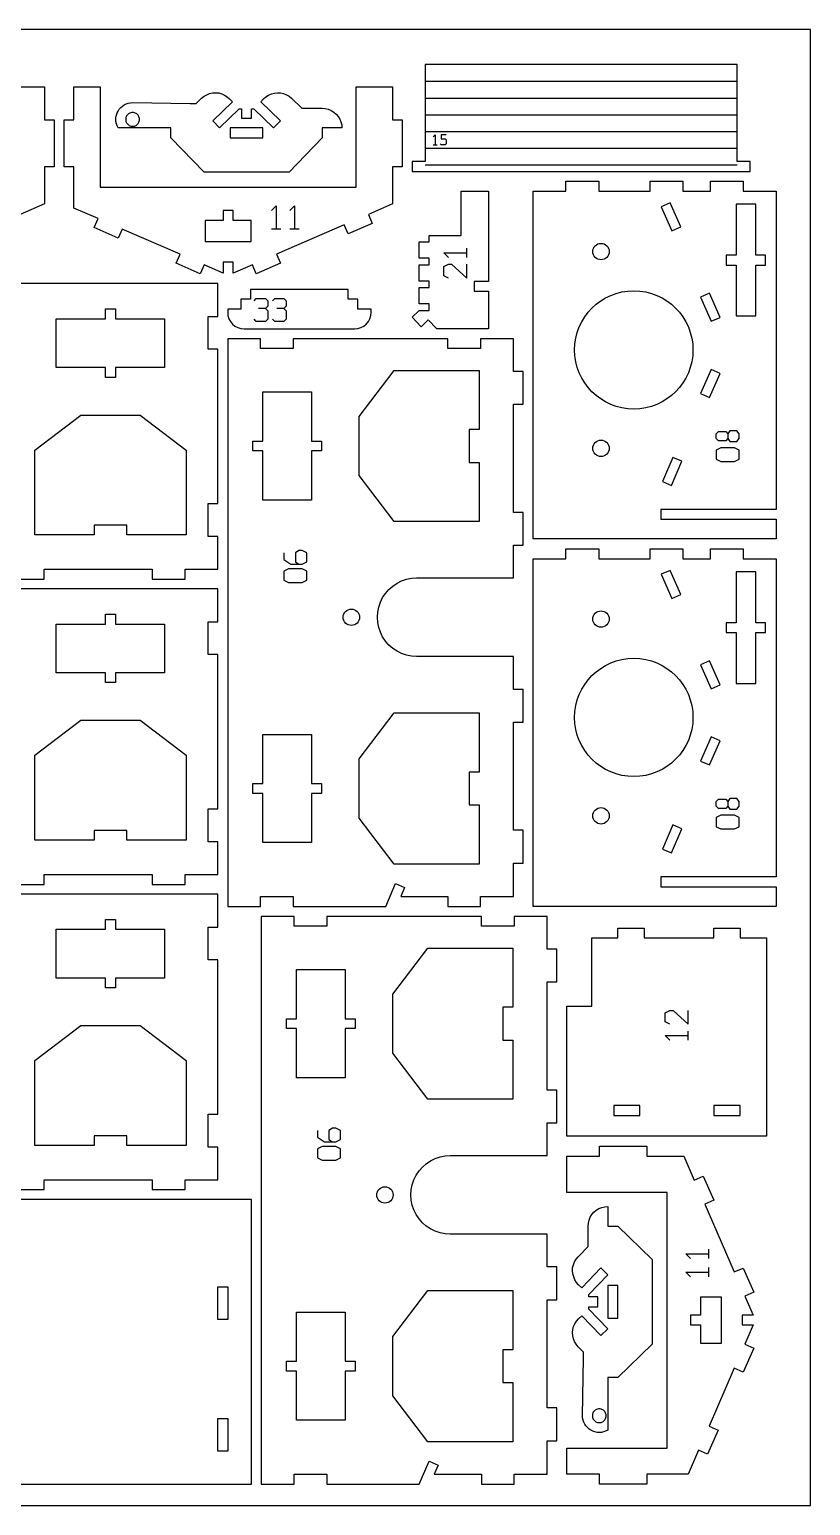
# Model space of a CAD drawing. Header units: millimetres. Extents: x 0 to 450, y 0 to 450.
# Drawn here: x 212 to 450, y 0 to 450 of the extents above; entities that cross this region are included whole.
import ezdxf

# ---------------------------------------------------------------- set-up
doc = ezdxf.new("R2010")
doc.units = ezdxf.units.MM
for name, color, linetype in [('CUT', 1, 'Continuous'), ('ENGRAVE', 5, 'Continuous'), ('SHEET', 8, 'Continuous')]:
    doc.layers.add(name, color=color, linetype=linetype)

msp = doc.modelspace()

# ---------------------------------------------------------------- linework, layer by layer
at = {"layer": 'CUT'}
for p, q in [((427.66, 439.31), (332.61, 439.31)), ((332.61, 439.31), (332.61, 409.73)), ((427.66, 409.73), (427.66, 439.31)), ((205.47, 432.5), (216.56, 432.5)), ((216.56, 432.5), (216.56, 422.5)), ((225.56, 422.5), (225.56, 432.5)), ((225.56, 432.5), (233.53, 432.5)), ((233.53, 432.5), (233.53, 401.92)), ((311.52, 401.92), (311.52, 432.5)), ((311.52, 432.5), (322.61, 432.5)), ((322.61, 432.5), (322.61, 422.5)), ((332.61, 434.21), (427.66, 434.21)), ((241.47, 427.32), (242.1, 427.54)), ((242.1, 427.54), (242.76, 427.67)), ((242.76, 427.67), (243.42, 427.71)), ((243.42, 427.71), (260.97, 427.44)), ((262.82, 427.44), (264.47, 429.03)), ((264.47, 429.03), (265.2, 429.63)), ((265.2, 429.63), (266.01, 430.11)), ((266.01, 430.11), (266.88, 430.45)), ((266.88, 430.45), (267.8, 430.66)), ((267.8, 430.66), (268.74, 430.71)), ((273.86, 427.95), (267.84, 422.14)), ((268.74, 430.71), (269.68, 430.68)), ((269.68, 430.68), (270.59, 430.43)), ((270.59, 430.43), (271.46, 430.01)), ((271.46, 430.01), (272.25, 429.51)), ((272.25, 429.51), (272.96, 428.88)), ((272.96, 428.88), (273.86, 427.95)), ((282.46, 427.95), (283.36, 428.88)), ((288.47, 422.14), (282.46, 427.95)), ((283.36, 428.88), (284.07, 429.51)), ((284.07, 429.51), (284.86, 430.01)), ((284.86, 430.01), (285.72, 430.39)), ((285.72, 430.39), (286.64, 430.62)), ((286.64, 430.62), (287.57, 430.71)), ((287.57, 430.71), (288.51, 430.71)), ((288.51, 430.71), (289.43, 430.45)), ((289.43, 430.45), (290.31, 430.11)), ((290.31, 430.11), (291.12, 429.63)), ((291.12, 429.63), (291.85, 429.03)), ((291.85, 429.03), (295, 425.98)), ((332.61, 429.12), (427.66, 429.12)), ((238.31, 422.6), (238.36, 423.27)), ((238.36, 423.27), (238.49, 423.92)), ((238.49, 423.92), (238.7, 424.55)), ((238.7, 424.55), (239, 425.15)), ((239, 425.15), (239.37, 425.71)), ((239.37, 425.71), (239.81, 426.21)), ((239.81, 426.21), (240.31, 426.65)), ((240.31, 426.65), (240.87, 427.03)), ((240.87, 427.03), (241.47, 427.32)), ((241.39, 423.14), (241.34, 422.87)), ((241.48, 423.4), (241.39, 423.14)), ((241.6, 423.65), (241.48, 423.4)), ((241.75, 423.88), (241.6, 423.65)), ((241.94, 424.09), (241.75, 423.88)), ((242.14, 424.27), (241.94, 424.09)), ((242.37, 424.42), (242.14, 424.27)), ((242.62, 424.54), (242.37, 424.42)), ((242.88, 424.63), (242.62, 424.54)), ((243.15, 424.7), (242.88, 424.63)), ((243.42, 424.7), (243.15, 424.7)), ((243.7, 424.68), (243.42, 424.7)), ((243.97, 424.63), (243.7, 424.68)), ((244.23, 424.54), (243.97, 424.63)), ((244.48, 424.42), (244.23, 424.54)), ((244.7, 424.27), (244.48, 424.42)), ((244.91, 424.09), (244.7, 424.27)), ((245.09, 423.88), (244.91, 424.09)), ((245.25, 423.65), (245.09, 423.88)), ((245.37, 423.4), (245.25, 423.65)), ((245.46, 423.14), (245.37, 423.4)), ((245.51, 422.87), (245.46, 423.14)), ((260.97, 427.44), (262.82, 427.44)), ((269.93, 419.98), (275.94, 425.79)), ((275.94, 425.79), (276.66, 425.79)), ((276.66, 425.79), (276.66, 422.98)), ((279.66, 422.98), (279.66, 425.79)), ((279.66, 425.79), (280.37, 425.79)), ((280.37, 425.79), (286.39, 419.98)), ((295, 425.98), (301.22, 425.98)), ((301.22, 425.98), (302.16, 425.9)), ((302.16, 425.9), (303.07, 425.68)), ((303.07, 425.68), (303.94, 425.32)), ((303.94, 425.32), (304.75, 424.83)), ((304.75, 424.83), (305.46, 424.22)), ((305.46, 424.22), (306.07, 423.5)), ((306.07, 423.5), (306.57, 422.7)), ((332.61, 424.02), (427.66, 424.02)), ((216.56, 422.5), (219.56, 422.5)), ((219.56, 422.5), (219.56, 408.15)), ((222.56, 408.15), (222.56, 422.5)), ((222.56, 422.5), (225.56, 422.5)), ((238.36, 421.93), (238.31, 422.6)), ((238.49, 421.28), (238.36, 421.93)), ((238.7, 420.64), (238.49, 421.28)), ((239, 419.98), (238.7, 420.64)), ((239.04, 419.98), (239, 419.98)), ((255.1, 419.98), (239.04, 419.98)), ((241.34, 422.87), (241.32, 422.6)), ((241.32, 422.6), (241.34, 422.32)), ((241.34, 422.32), (241.39, 422.05)), ((241.39, 422.05), (241.48, 421.79)), ((241.48, 421.79), (241.6, 421.55)), ((241.6, 421.55), (241.75, 421.32)), ((241.75, 421.32), (241.94, 421.11)), ((241.94, 421.11), (242.14, 420.93)), ((242.14, 420.93), (242.37, 420.78)), ((242.37, 420.78), (242.62, 420.66)), ((242.62, 420.66), (242.88, 420.57)), ((242.88, 420.57), (243.15, 420.51)), ((243.15, 420.51), (243.42, 420.5)), ((243.42, 420.5), (243.7, 420.5)), ((243.7, 420.5), (243.96, 420.55)), ((243.96, 420.55), (244.23, 420.66)), ((244.23, 420.66), (244.48, 420.78)), ((244.48, 420.78), (244.7, 420.93)), ((244.7, 420.93), (244.91, 421.11)), ((244.91, 421.11), (245.09, 421.32)), ((245.09, 421.32), (245.25, 421.55)), ((245.25, 421.55), (245.37, 421.79)), ((245.37, 421.79), (245.46, 422.05)), ((245.46, 422.05), (245.51, 422.32)), ((245.53, 422.6), (245.51, 422.87)), ((245.51, 422.32), (245.53, 422.6)), ((255.1, 416.98), (255.1, 419.98)), ((267.84, 422.14), (269.93, 419.98)), ((273.16, 419.98), (273.16, 416.98)), ((283.16, 419.98), (273.16, 419.98)), ((276.66, 422.98), (279.66, 422.98)), ((283.16, 416.98), (283.16, 419.98)), ((286.39, 419.98), (288.47, 422.14)), ((301.22, 419.98), (301.22, 416.98)), ((307.22, 419.98), (301.22, 419.98)), ((306.57, 422.7), (306.93, 421.83)), ((306.93, 421.83), (307.15, 420.92)), ((307.15, 420.92), (307.22, 419.98)), ((322.61, 422.5), (325.61, 422.5)), ((325.61, 422.5), (325.61, 408.15)), ((332.61, 418.92), (427.66, 418.92)), ((265.22, 406.5), (255.1, 416.98)), ((273.16, 416.98), (283.16, 416.98)), ((301.22, 416.98), (291.1, 406.5)), ((332.61, 409.73), (328.61, 409.73)), ((328.61, 409.73), (328.61, 406.73)), ((332.61, 413.83), (427.66, 413.83)), ((431.67, 409.73), (427.66, 409.73)), ((431.67, 406.73), (431.67, 409.73)), ((216.56, 408.15), (216.56, 396.84)), ((219.56, 408.15), (216.56, 408.15)), ((225.56, 408.15), (222.56, 408.15)), ((225.56, 395.53), (225.56, 408.15)), ((291.1, 406.5), (265.22, 406.5)), ((322.61, 408.15), (322.61, 396.84)), ((325.61, 408.15), (322.61, 408.15)), ((328.61, 406.73), (431.67, 406.73)), ((332.61, 408.73), (427.66, 408.73)), ((233.53, 401.92), (311.52, 401.92)), ((343.54, 400.69), (351.91, 400.69)), ((343.54, 387.24), (343.54, 400.69)), ((351.91, 400.69), (351.91, 373.21)), ((365.49, 400.73), (375.49, 400.73)), ((365.49, 294.67), (365.49, 400.73)), ((375.49, 403.73), (385.49, 403.73)), ((375.49, 400.73), (375.49, 403.73)), ((385.49, 403.73), (385.49, 400.73)), ((385.49, 400.73), (401.15, 400.73)), ((401.15, 403.73), (411.15, 403.73)), ((401.15, 400.73), (401.15, 403.73)), ((411.15, 403.73), (411.15, 400.73)), ((411.15, 400.73), (419.53, 400.73)), ((419.53, 403.73), (429.54, 403.73)), ((419.53, 400.73), (419.53, 403.73)), ((429.54, 403.73), (429.54, 400.73)), ((429.54, 400.73), (439.54, 400.73)), ((439.54, 400.73), (439.54, 303.67)), ((216.56, 396.84), (209.22, 393.65)), ((322.61, 396.84), (315.27, 393.65)), ((407.28, 397.16), (404.53, 395.97)), ((410.47, 389.82), (407.28, 397.16)), ((433.32, 396.73), (427.36, 396.73)), ((427.36, 396.73), (427.36, 381.2)), ((433.32, 381.2), (433.32, 396.73)), ((232.9, 392.34), (225.56, 395.53)), ((231.7, 389.59), (232.9, 392.34)), ((265.58, 391.78), (265.58, 385.35)), ((271.08, 391.78), (265.58, 391.78)), ((271.08, 394.78), (271.08, 391.78)), ((274.08, 394.78), (271.08, 394.78)), ((274.08, 391.78), (274.08, 394.78)), ((279.59, 391.78), (274.08, 391.78)), ((279.59, 385.35), (279.59, 391.78)), ((315.27, 393.65), (316.47, 390.9)), ((404.53, 395.97), (407.72, 388.63)), ((239.04, 386.4), (231.7, 389.59)), ((240.23, 389.15), (239.04, 386.4)), ((257.91, 381.47), (240.23, 389.15)), ((307.94, 390.46), (287.26, 381.47)), ((309.13, 387.71), (307.94, 390.46)), ((316.47, 390.9), (309.13, 387.71)), ((333.79, 387.24), (343.54, 387.24)), ((333.79, 385.24), (333.79, 387.24)), ((407.72, 388.63), (410.47, 389.82)), ((265.58, 385.35), (279.59, 385.35)), ((330.79, 385.24), (333.79, 385.24)), ((330.79, 380.28), (330.79, 385.24)), ((256.71, 378.72), (257.91, 381.47)), ((264.05, 375.53), (256.71, 378.72)), ((265.25, 378.28), (264.05, 375.53)), ((271.08, 375.74), (265.25, 378.28)), ((271.08, 379.09), (271.08, 375.74)), ((274.08, 379.09), (271.08, 379.09)), ((274.08, 375.74), (274.08, 379.09)), ((279.92, 378.28), (274.08, 375.74)), ((281.12, 375.53), (279.92, 378.28)), ((288.46, 378.72), (281.12, 375.53)), ((287.26, 381.47), (288.46, 378.72)), ((333.79, 380.28), (330.79, 380.28)), ((330.79, 378.28), (333.79, 378.28)), ((330.79, 373.31), (330.79, 378.28)), ((333.79, 378.28), (333.79, 380.28)), ((427.36, 381.2), (424.36, 381.2)), ((424.36, 381.2), (424.36, 378.2)), ((424.36, 378.2), (427.36, 378.2)), ((427.36, 378.2), (427.36, 362.68)), ((436.32, 381.2), (433.32, 381.2)), ((433.32, 378.2), (436.32, 378.2)), ((433.32, 362.68), (433.32, 378.2)), ((436.32, 378.2), (436.32, 381.2)), ((269.41, 372.53), (96.29, 372.53)), ((269.41, 362.53), (269.41, 372.53)), ((309.11, 370.74), (279.41, 370.74)), ((279.41, 370.74), (279.41, 367.74)), ((309.11, 367.74), (309.11, 370.74)), ((333.79, 373.31), (330.79, 373.31)), ((330.79, 371.31), (333.79, 371.31)), ((330.79, 366.35), (330.79, 371.31)), ((333.79, 371.31), (333.79, 373.31)), ((351.91, 373.21), (347.54, 373.21)), ((347.54, 373.21), (347.54, 370.21)), ((347.54, 370.21), (351.91, 370.21)), ((351.91, 370.21), (351.91, 358.74)), ((419.27, 369.57), (416.52, 368.38)), ((422.46, 362.24), (419.27, 369.57)), ((235.19, 361.82), (235.19, 364.82)), ((235.19, 364.82), (238.19, 364.82)), ((238.19, 364.82), (238.19, 361.82)), ((276.41, 364.74), (272.41, 364.74)), ((272.41, 364.74), (272.41, 363.74)), ((279.41, 367.74), (276.41, 367.74)), ((276.41, 367.74), (276.41, 364.74)), ((312.11, 367.74), (309.11, 367.74)), ((312.11, 364.74), (312.11, 367.74)), ((316.11, 364.74), (312.11, 364.74)), ((316.11, 363.74), (316.11, 364.74)), ((333.79, 366.35), (330.79, 366.35)), ((333.79, 364.35), (333.79, 366.35)), ((416.52, 368.38), (419.71, 361.04)), ((220.19, 346.95), (220.19, 361.82)), ((220.19, 361.82), (235.19, 361.82)), ((238.19, 361.82), (253.19, 361.82)), ((253.19, 361.82), (253.19, 346.95)), ((266.41, 352.52), (266.41, 362.53)), ((266.41, 362.53), (269.41, 362.53)), ((272.41, 363.74), (272.5, 362.76)), ((272.5, 362.76), (272.79, 361.82)), ((272.79, 361.82), (273.25, 360.96)), ((273.25, 360.96), (273.87, 360.2)), ((273.87, 360.2), (274.63, 359.58)), ((313.89, 359.58), (314.65, 360.2)), ((314.65, 360.2), (315.27, 360.96)), ((315.27, 360.96), (315.73, 361.82)), ((315.73, 361.82), (316.02, 362.76)), ((316.02, 362.76), (316.11, 363.74)), ((328.61, 362.29), (330.79, 364.35)), ((331.36, 359.38), (328.61, 362.29)), ((330.79, 364.35), (333.79, 364.35)), ((333.54, 361.45), (331.36, 359.38)), ((336.1, 358.74), (333.54, 361.45)), ((419.71, 361.04), (422.46, 362.24)), ((427.36, 362.68), (433.32, 362.68)), ((282.41, 355.74), (272.41, 355.74)), ((272.41, 355.74), (272.41, 182.62)), ((274.63, 359.58), (275.5, 359.12)), ((275.5, 359.12), (276.43, 358.83)), ((276.43, 358.83), (277.41, 358.74)), ((277.41, 358.74), (311.11, 358.74)), ((282.41, 352.74), (282.41, 355.74)), ((339.48, 355.74), (292.41, 355.74)), ((292.41, 355.74), (292.41, 352.74)), ((311.11, 358.74), (312.09, 358.83)), ((312.09, 358.83), (313.03, 359.12)), ((313.03, 359.12), (313.89, 359.58)), ((351.91, 358.74), (336.1, 358.74)), ((339.48, 352.74), (339.48, 355.74)), ((359.49, 355.74), (349.49, 355.74)), ((349.49, 355.74), (349.49, 352.74)), ((359.49, 345.73), (359.49, 355.74)), ((269.41, 352.52), (266.41, 352.52)), ((269.41, 305.45), (269.41, 352.52)), ((292.41, 352.74), (282.41, 352.74)), ((349.49, 352.74), (339.48, 352.74)), ((235.19, 346.95), (220.19, 346.95)), ((235.19, 343.95), (235.19, 346.95)), ((238.19, 346.95), (238.19, 343.95)), ((253.19, 346.95), (238.19, 346.95)), ((238.19, 343.95), (235.19, 343.95)), ((312.47, 332.03), (323.15, 346.08)), ((323.15, 346.08), (349.03, 346.08)), ((349.03, 346.08), (349.03, 328.02)), ((362.49, 345.73), (359.49, 345.73)), ((362.49, 335.73), (362.49, 345.73)), ((419.71, 346.36), (416.52, 339.03)), ((419.27, 337.83), (422.46, 345.17)), ((422.46, 345.17), (419.71, 346.36)), ((283.11, 339.52), (297.99, 339.52)), ((283.11, 324.52), (283.11, 339.52)), ((297.99, 339.52), (297.99, 324.52)), ((416.52, 339.03), (419.27, 337.83)), ((359.49, 335.73), (362.49, 335.73)), ((359.49, 302.79), (359.49, 335.73)), ((213.63, 321.79), (227.68, 332.47)), ((227.68, 332.47), (245.71, 332.47)), ((245.71, 332.47), (259.75, 321.79)), ((312.47, 314), (312.47, 332.03)), ((280.11, 324.52), (283.11, 324.52)), ((280.11, 321.52), (280.11, 324.52)), ((297.99, 324.52), (300.99, 324.52)), ((300.99, 324.52), (300.99, 321.52)), ((349.03, 328.02), (346.03, 328.02)), ((346.03, 328.02), (346.03, 318.02)), ((213.63, 295.9), (213.63, 321.79)), ((259.75, 321.79), (259.75, 295.9)), ((283.11, 321.52), (280.11, 321.52)), ((283.11, 306.51), (283.11, 321.52)), ((300.99, 321.52), (297.99, 321.52)), ((297.99, 321.52), (297.99, 306.51)), ((408.05, 319.55), (404.86, 312.21)), ((410.8, 318.35), (408.05, 319.55)), ((346.03, 318.02), (349.03, 318.02)), ((349.03, 318.02), (349.03, 299.96)), ((407.61, 311.01), (410.8, 318.35)), ((323.15, 299.96), (312.47, 314)), ((404.86, 312.21), (407.61, 311.01)), ((297.99, 306.51), (283.11, 306.51)), ((266.41, 295.45), (266.41, 305.45)), ((266.41, 305.45), (269.41, 305.45)), ((362.49, 302.79), (359.49, 302.79)), ((362.49, 292.78), (362.49, 302.79)), ((439.54, 303.67), (404.42, 303.67)), ((404.42, 303.67), (404.42, 300.67)), ((231.69, 298.9), (231.69, 295.9)), ((241.69, 298.9), (231.69, 298.9)), ((241.69, 295.9), (241.69, 298.9)), ((349.03, 299.96), (323.15, 299.96)), ((404.42, 300.67), (439.54, 300.67)), ((439.54, 300.67), (439.54, 294.67)), ((231.69, 295.9), (213.63, 295.9)), ((259.75, 295.9), (241.69, 295.9)), ((269.41, 295.45), (266.41, 295.45)), ((269.41, 285.45), (269.41, 295.45)), ((359.49, 292.78), (362.49, 292.78)), ((359.49, 282.78), (359.49, 292.78)), ((439.54, 294.67), (365.49, 294.67)), ((365.49, 288.67), (375.49, 288.67)), ((365.49, 182.62), (365.49, 288.67)), ((375.49, 291.67), (385.49, 291.67)), ((375.49, 288.67), (375.49, 291.67)), ((385.49, 291.67), (385.49, 288.67)), ((385.49, 288.67), (401.15, 288.67)), ((401.15, 291.67), (411.15, 291.67)), ((401.15, 288.67), (401.15, 291.67)), ((411.15, 291.67), (411.15, 288.67)), ((411.15, 288.67), (419.53, 288.67)), ((419.53, 291.67), (429.54, 291.67)), ((419.53, 288.67), (419.53, 291.67)), ((429.54, 291.67), (429.54, 288.67)), ((429.54, 288.67), (439.54, 288.67)), ((439.54, 288.67), (439.54, 191.62)), ((216.46, 282.45), (216.46, 285.45)), ((216.46, 285.45), (249.41, 285.45)), ((249.41, 285.45), (249.41, 282.45)), ((259.41, 282.45), (259.41, 285.45)), ((259.41, 285.45), (269.41, 285.45)), ((407.28, 285.11), (404.53, 283.91)), ((404.53, 283.91), (407.72, 276.57)), ((410.47, 277.77), (407.28, 285.11)), ((433.32, 284.67), (427.36, 284.67)), ((427.36, 284.67), (427.36, 269.15)), ((433.32, 269.15), (433.32, 284.67)), ((269.41, 279.45), (96.29, 279.45)), ((206.46, 282.45), (216.46, 282.45)), ((249.41, 282.45), (259.41, 282.45)), ((269.41, 269.45), (269.41, 279.45)), ((320.49, 278.1), (321.53, 279.27)), ((321.53, 279.27), (322.7, 280.31)), ((322.7, 280.31), (324.01, 281.18)), ((324.01, 281.18), (325.41, 281.87)), ((325.41, 281.87), (326.89, 282.37)), ((326.89, 282.37), (328.43, 282.68)), ((328.43, 282.68), (329.99, 282.78)), ((329.99, 282.78), (359.49, 282.78)), ((318.43, 273.91), (318.93, 275.39)), ((318.93, 275.39), (319.62, 276.79)), ((319.62, 276.79), (320.49, 278.1)), ((407.72, 276.57), (410.47, 277.77)), ((235.19, 268.74), (235.19, 271.75)), ((235.19, 271.75), (238.19, 271.75)), ((238.19, 271.75), (238.19, 268.74)), ((318.02, 270.81), (318.12, 272.37)), ((318.12, 269.24), (318.02, 270.81)), ((318.12, 272.37), (318.43, 273.91)), ((220.19, 253.87), (220.19, 268.74)), ((220.19, 268.74), (235.19, 268.74)), ((238.19, 268.74), (253.19, 268.74)), ((253.19, 268.74), (253.19, 253.87)), ((266.41, 259.44), (266.41, 269.45)), ((266.41, 269.45), (269.41, 269.45)), ((318.43, 267.71), (318.12, 269.24)), ((318.93, 266.22), (318.43, 267.71)), ((319.62, 264.82), (318.93, 266.22)), ((427.36, 269.15), (424.36, 269.15)), ((424.36, 269.15), (424.36, 266.15)), ((424.36, 266.15), (427.36, 266.15)), ((427.36, 266.15), (427.36, 250.63)), ((436.32, 269.15), (433.32, 269.15)), ((433.32, 266.15), (436.32, 266.15)), ((433.32, 250.63), (433.32, 266.15)), ((436.32, 266.15), (436.32, 269.15)), ((320.49, 263.52), (319.62, 264.82)), ((321.53, 262.34), (320.49, 263.52)), ((322.7, 261.31), (321.53, 262.34)), ((324.01, 260.44), (322.7, 261.31)), ((269.41, 259.44), (266.41, 259.44)), ((269.41, 212.37), (269.41, 259.44)), ((325.41, 259.74), (324.01, 260.44)), ((326.89, 259.24), (325.41, 259.74)), ((328.43, 258.93), (326.89, 259.24)), ((329.99, 258.83), (328.43, 258.93)), ((359.49, 258.83), (329.99, 258.83)), ((359.49, 248.83), (359.49, 258.83)), ((419.27, 257.52), (416.52, 256.32)), ((422.46, 250.18), (419.27, 257.52)), ((235.19, 253.87), (220.19, 253.87)), ((235.19, 250.87), (235.19, 253.87)), ((238.19, 253.87), (238.19, 250.87)), ((253.19, 253.87), (238.19, 253.87)), ((416.52, 256.32), (419.71, 248.98)), ((238.19, 250.87), (235.19, 250.87)), ((362.49, 248.83), (359.49, 248.83)), ((362.49, 238.83), (362.49, 248.83)), ((419.71, 248.98), (422.46, 250.18)), ((427.36, 250.63), (433.32, 250.63)), ((213.63, 228.71), (227.68, 239.39)), ((227.68, 239.39), (245.71, 239.39)), ((245.71, 239.39), (259.75, 228.71)), ((312.47, 227.61), (323.15, 241.66)), ((323.15, 241.66), (349.03, 241.66)), ((349.03, 241.66), (349.03, 223.6)), ((359.49, 238.83), (362.49, 238.83)), ((359.49, 205.88), (359.49, 238.83)), ((283.11, 235.1), (297.99, 235.1)), ((283.11, 220.1), (283.11, 235.1)), ((297.99, 235.1), (297.99, 220.1)), ((419.71, 234.31), (416.52, 226.97)), ((422.46, 233.11), (419.71, 234.31)), ((419.27, 225.77), (422.46, 233.11)), ((213.63, 202.82), (213.63, 228.71)), ((259.75, 228.71), (259.75, 202.82)), ((312.47, 209.58), (312.47, 227.61)), ((416.52, 226.97), (419.27, 225.77)), ((349.03, 223.6), (346.03, 223.6)), ((346.03, 223.6), (346.03, 213.59)), ((280.11, 220.1), (283.11, 220.1)), ((280.11, 217.1), (280.11, 220.1)), ((283.11, 217.1), (280.11, 217.1)), ((283.11, 202.09), (283.11, 217.1)), ((297.99, 220.1), (300.99, 220.1)), ((300.99, 217.1), (297.99, 217.1)), ((297.99, 217.1), (297.99, 202.09)), ((300.99, 220.1), (300.99, 217.1)), ((266.41, 202.37), (266.41, 212.37)), ((266.41, 212.37), (269.41, 212.37)), ((346.03, 213.59), (349.03, 213.59)), ((349.03, 213.59), (349.03, 195.54)), ((323.15, 195.54), (312.47, 209.58)), ((408.05, 207.49), (404.86, 200.15)), ((410.8, 206.3), (408.05, 207.49)), ((231.69, 202.82), (213.63, 202.82)), ((231.69, 205.82), (231.69, 202.82)), ((241.69, 205.82), (231.69, 205.82)), ((241.69, 202.82), (241.69, 205.82)), ((259.75, 202.82), (241.69, 202.82)), ((362.49, 205.88), (359.49, 205.88)), ((362.49, 195.88), (362.49, 205.88)), ((407.61, 198.96), (410.8, 206.3)), ((269.41, 202.37), (266.41, 202.37)), ((269.41, 192.37), (269.41, 202.37)), ((297.99, 202.09), (283.11, 202.09)), ((404.86, 200.15), (407.61, 198.96)), ((349.03, 195.54), (323.15, 195.54)), ((359.49, 195.88), (362.49, 195.88)), ((359.49, 185.62), (359.49, 195.88)), ((206.46, 189.37), (216.46, 189.37)), ((216.46, 189.37), (216.46, 192.37)), ((216.46, 192.37), (249.41, 192.37)), ((249.41, 192.37), (249.41, 189.37)), ((249.41, 189.37), (259.41, 189.37)), ((259.41, 189.37), (259.41, 192.37)), ((259.41, 192.37), (269.41, 192.37)), ((320.55, 182.62), (323.58, 189.59)), ((323.58, 189.59), (326.33, 188.39)), ((439.54, 191.62), (404.42, 191.62)), ((404.42, 191.62), (404.42, 188.62)), ((269.41, 186.37), (96.29, 186.37)), ((269.41, 176.37), (269.41, 186.37)), ((282.41, 185.62), (292.41, 185.62)), ((282.41, 182.62), (282.41, 185.62)), ((292.41, 185.62), (292.41, 182.62)), ((326.33, 188.39), (325.13, 185.62)), ((325.13, 185.62), (339.48, 185.62)), ((339.48, 185.62), (339.48, 182.62)), ((349.49, 185.62), (359.49, 185.62)), ((349.49, 182.62), (349.49, 185.62)), ((404.42, 188.62), (439.54, 188.62)), ((439.54, 188.62), (439.54, 182.62)), ((272.41, 182.62), (282.41, 182.62)), ((292.41, 182.62), (320.55, 182.62)), ((339.48, 182.62), (349.49, 182.62)), ((439.54, 182.62), (365.49, 182.62)), ((220.19, 160.79), (220.19, 175.67)), ((220.19, 175.67), (235.19, 175.67)), ((235.19, 175.67), (235.19, 178.67)), ((235.19, 178.67), (238.19, 178.67)), ((238.19, 178.67), (238.19, 175.67)), ((238.19, 175.67), (253.19, 175.67)), ((253.19, 175.67), (253.19, 160.79)), ((266.41, 166.37), (266.41, 176.37)), ((266.41, 176.37), (269.41, 176.37)), ((292.65, 179.62), (282.65, 179.62)), ((282.65, 179.62), (282.65, 6.5)), ((292.65, 176.62), (292.65, 179.62)), ((302.65, 176.62), (292.65, 176.62)), ((349.72, 179.62), (302.65, 179.62)), ((302.65, 179.62), (302.65, 176.62)), ((349.72, 176.62), (349.72, 179.62)), ((359.73, 176.62), (349.72, 176.62)), ((369.73, 179.62), (359.73, 179.62)), ((359.73, 179.62), (359.73, 176.62)), ((369.73, 169.62), (369.73, 179.62)), ((391.33, 176.03), (399.33, 176.03)), ((391.33, 173.03), (391.33, 176.03)), ((399.33, 176.03), (399.33, 173.03)), ((420.57, 176.03), (428.57, 176.03)), ((420.57, 173.03), (420.57, 176.03)), ((428.57, 176.03), (428.57, 173.03)), ((383.33, 173.03), (391.33, 173.03)), ((383.33, 152.26), (383.33, 173.03)), ((399.33, 173.03), (420.57, 173.03)), ((428.57, 173.03), (436.58, 173.03)), ((436.58, 173.03), (436.58, 112.55)), ((322.71, 155.92), (333.39, 169.96)), ((333.39, 169.96), (359.28, 169.96)), ((359.28, 169.96), (359.28, 151.9)), ((372.73, 169.62), (369.73, 169.62)), ((372.73, 159.61), (372.73, 169.62)), ((269.41, 166.37), (266.41, 166.37)), ((269.41, 119.3), (269.41, 166.37)), ((293.35, 163.4), (308.23, 163.4)), ((293.35, 148.4), (293.35, 163.4)), ((308.23, 163.4), (308.23, 148.4)), ((235.19, 160.79), (220.19, 160.79)), ((235.19, 157.79), (235.19, 160.79)), ((238.19, 157.79), (235.19, 157.79)), ((238.19, 160.79), (238.19, 157.79)), ((253.19, 160.79), (238.19, 160.79)), ((369.73, 159.61), (372.73, 159.61)), ((369.73, 126.67), (369.73, 159.61)), ((322.71, 137.89), (322.71, 155.92)), ((359.28, 151.9), (356.27, 151.9)), ((356.27, 151.9), (356.27, 141.9)), ((375.73, 152.26), (383.33, 152.26)), ((375.73, 112.55), (375.73, 152.26)), ((213.63, 135.63), (227.68, 146.31)), ((227.68, 146.31), (245.71, 146.31)), ((245.71, 146.31), (259.75, 135.63)), ((290.35, 148.4), (293.35, 148.4)), ((290.35, 145.4), (290.35, 148.4)), ((293.35, 145.4), (290.35, 145.4)), ((293.35, 130.4), (293.35, 145.4)), ((308.23, 148.4), (311.23, 148.4)), ((311.23, 145.4), (308.23, 145.4)), ((308.23, 145.4), (308.23, 130.4)), ((311.23, 148.4), (311.23, 145.4)), ((356.27, 141.9), (359.28, 141.9)), ((359.28, 141.9), (359.28, 123.84)), ((213.63, 109.74), (213.63, 135.63)), ((259.75, 135.63), (259.75, 109.74)), ((333.39, 123.84), (322.71, 137.89)), ((308.23, 130.4), (293.35, 130.4)), ((372.73, 126.67), (369.73, 126.67)), ((372.73, 116.67), (372.73, 126.67)), ((359.28, 123.84), (333.39, 123.84)), ((398.03, 121.94), (390.03, 121.94)), ((390.03, 121.94), (390.03, 118.93)), ((398.03, 118.93), (398.03, 121.94)), ((428.57, 121.94), (420.57, 121.94)), ((420.57, 121.94), (420.57, 118.93)), ((428.57, 118.93), (428.57, 121.94)), ((266.41, 109.29), (266.41, 119.3)), ((266.41, 119.3), (269.41, 119.3)), ((390.03, 118.93), (398.03, 118.93)), ((420.57, 118.93), (428.57, 118.93)), ((231.69, 112.75), (231.69, 109.74)), ((241.69, 112.75), (231.69, 112.75)), ((241.69, 109.74), (241.69, 112.75)), ((369.73, 116.67), (372.73, 116.67)), ((369.73, 106.66), (369.73, 116.67)), ((436.58, 112.55), (375.73, 112.55)), ((231.69, 109.74), (213.63, 109.74)), ((259.75, 109.74), (241.69, 109.74)), ((269.41, 109.29), (266.41, 109.29)), ((269.41, 99.29), (269.41, 109.29)), ((385.73, 109.55), (400.09, 109.55)), ((385.73, 106.55), (385.73, 109.55)), ((400.09, 109.55), (400.09, 106.55)), ((331.77, 103.16), (332.94, 104.19)), ((332.94, 104.19), (334.25, 105.06)), ((334.25, 105.06), (335.65, 105.75)), ((335.65, 105.75), (337.14, 106.26)), ((337.14, 106.26), (338.67, 106.56)), ((338.67, 106.56), (340.23, 106.66)), ((340.23, 106.66), (369.73, 106.66)), ((375.73, 106.55), (385.73, 106.55)), ((375.73, 95.46), (375.73, 106.55)), ((400.09, 106.55), (411.39, 106.55)), ((411.39, 106.55), (414.58, 99.21)), ((216.46, 96.29), (216.46, 99.29)), ((216.46, 99.29), (249.41, 99.29)), ((249.41, 99.29), (249.41, 96.29)), ((259.41, 96.29), (259.41, 99.29)), ((259.41, 99.29), (269.41, 99.29)), ((328.67, 97.79), (329.17, 99.27)), ((329.17, 99.27), (329.86, 100.68)), ((329.86, 100.68), (330.73, 101.98)), ((330.73, 101.98), (331.77, 103.16)), ((414.58, 99.21), (417.34, 100.41)), ((417.34, 100.41), (420.53, 93.07)), ((206.46, 96.29), (216.46, 96.29)), ((249.41, 96.29), (259.41, 96.29)), ((328.26, 94.69), (328.36, 96.25)), ((328.36, 93.13), (328.26, 94.69)), ((328.36, 96.25), (328.67, 97.79)), ((406.31, 95.46), (375.73, 95.46)), ((406.31, 17.47), (406.31, 95.46)), ((279.65, 93.29), (96.29, 93.29)), ((279.65, 6.5), (279.65, 93.29)), ((328.67, 91.59), (328.36, 93.13)), ((329.17, 90.11), (328.67, 91.59)), ((329.86, 88.7), (329.17, 90.11)), ((384.01, 89.4), (384.73, 90.01)), ((384.73, 90.01), (385.53, 90.51)), ((385.53, 90.51), (386.4, 90.87)), ((386.4, 90.87), (387.32, 91.09)), ((387.32, 91.09), (388.25, 91.16)), ((388.25, 91.16), (388.25, 85.16)), ((420.53, 93.07), (417.77, 91.88)), ((417.77, 91.88), (426.76, 71.2)), ((330.73, 87.4), (329.86, 88.7)), ((331.77, 86.22), (330.73, 87.4)), ((332.94, 85.19), (331.77, 86.22)), ((382.25, 85.16), (382.33, 86.1)), ((382.33, 86.1), (382.55, 87.01)), ((382.55, 87.01), (382.91, 87.88)), ((382.91, 87.88), (383.4, 88.69)), ((383.4, 88.69), (384.01, 89.4)), ((334.25, 84.32), (332.94, 85.19)), ((335.65, 83.63), (334.25, 84.32)), ((337.14, 83.12), (335.65, 83.63)), ((338.67, 82.82), (337.14, 83.12)), ((340.23, 82.71), (338.67, 82.82)), ((369.73, 82.71), (340.23, 82.71)), ((369.73, 72.71), (369.73, 82.71)), ((382.25, 78.95), (382.25, 85.16)), ((388.25, 85.16), (391.26, 85.16)), ((391.26, 85.16), (401.73, 75.04)), ((379.2, 75.79), (382.25, 78.95)), ((372.73, 72.71), (369.73, 72.71)), ((372.73, 62.71), (372.73, 72.71)), ((377.52, 72.45), (377.78, 73.37)), ((377.52, 71.51), (377.52, 72.45)), ((377.78, 73.37), (378.12, 74.25)), ((378.12, 74.25), (378.6, 75.06)), ((378.6, 75.06), (379.2, 75.79)), ((386.1, 72.42), (380.28, 66.4)), ((388.25, 70.33), (386.1, 72.42)), ((401.73, 75.04), (401.73, 49.16)), ((426.76, 71.2), (429.52, 72.4)), ((429.52, 72.4), (432.71, 65.06)), ((377.61, 70.58), (377.52, 71.51)), ((377.84, 69.67), (377.61, 70.58)), ((378.22, 68.8), (377.84, 69.67)), ((378.73, 68.01), (378.22, 68.8)), ((379.35, 67.3), (378.73, 68.01)), ((382.44, 64.31), (388.25, 70.33)), ((269.41, 66.67), (272.41, 66.67)), ((269.41, 56.67), (269.41, 66.67)), ((272.41, 66.67), (272.41, 56.67)), ((322.71, 51.49), (333.39, 65.54)), ((333.39, 65.54), (359.28, 65.54)), ((359.28, 65.54), (359.28, 47.48)), ((380.28, 66.4), (379.35, 67.3)), ((382.44, 63.6), (382.44, 64.31)), ((385.25, 63.6), (382.44, 63.6)), ((385.25, 60.6), (385.25, 63.6)), ((391.26, 67.1), (388.25, 67.1)), ((388.25, 67.1), (388.25, 57.1)), ((391.26, 57.1), (391.26, 67.1)), ((422.88, 63.53), (416.45, 63.53)), ((416.45, 63.53), (416.45, 58.03)), ((422.88, 49.52), (422.88, 63.53)), ((432.71, 65.06), (429.95, 63.86)), ((429.95, 63.86), (432.49, 58.03)), ((293.35, 58.98), (308.23, 58.98)), ((293.35, 43.98), (293.35, 58.98)), ((308.23, 58.98), (308.23, 43.98)), ((369.73, 62.71), (372.73, 62.71)), ((369.73, 29.76), (369.73, 62.71)), ((382.44, 60.6), (385.25, 60.6)), ((382.44, 59.89), (382.44, 60.6)), ((388.25, 53.87), (382.44, 59.89)), ((272.41, 56.67), (269.41, 56.67)), ((377.55, 53.62), (377.8, 54.53)), ((377.8, 54.53), (378.22, 55.4)), ((378.22, 55.4), (378.73, 56.19)), ((378.73, 56.19), (379.35, 56.9)), ((379.35, 56.9), (380.28, 57.8)), ((380.28, 57.8), (386.1, 51.78)), ((388.25, 57.1), (391.26, 57.1)), ((416.45, 58.03), (413.45, 58.03)), ((413.45, 58.03), (413.45, 55.03)), ((413.45, 55.03), (416.45, 55.03)), ((416.45, 55.03), (416.45, 49.52)), ((432.49, 58.03), (429.14, 58.03)), ((429.14, 58.03), (429.14, 55.03)), ((429.14, 55.03), (432.49, 55.03)), ((432.49, 55.03), (429.95, 49.19)), ((322.71, 33.46), (322.71, 51.49)), ((377.52, 52.69), (377.55, 53.62)), ((377.58, 51.75), (377.52, 52.69)), ((377.78, 50.83), (377.58, 51.75)), ((378.12, 49.95), (377.78, 50.83)), ((378.6, 49.14), (378.12, 49.95)), ((386.1, 51.78), (388.25, 53.87)), ((416.45, 49.52), (422.88, 49.52)), ((359.28, 47.48), (356.27, 47.48)), ((356.27, 47.48), (356.27, 37.48)), ((379.2, 48.41), (378.6, 49.14)), ((380.79, 46.76), (379.2, 48.41)), ((380.79, 44.91), (380.79, 46.76)), ((401.73, 49.16), (391.26, 39.04)), ((432.71, 47.99), (429.52, 40.65)), ((429.95, 49.19), (432.71, 47.99)), ((290.35, 43.98), (293.35, 43.98)), ((290.35, 40.98), (290.35, 43.98)), ((293.35, 40.98), (290.35, 40.98)), ((293.35, 25.97), (293.35, 40.98)), ((308.23, 43.98), (311.23, 43.98)), ((311.23, 40.98), (308.23, 40.98)), ((308.23, 40.98), (308.23, 25.97)), ((311.23, 43.98), (311.23, 40.98)), ((380.52, 27.37), (380.79, 44.91)), ((426.76, 41.85), (419.08, 24.18)), ((429.52, 40.65), (426.76, 41.85)), ((356.27, 37.48), (359.28, 37.48)), ((359.28, 37.48), (359.28, 19.42)), ((391.26, 39.04), (388.25, 39.04)), ((388.25, 39.04), (388.25, 22.98)), ((333.39, 19.42), (322.71, 33.46)), ((372.73, 29.76), (369.73, 29.76)), ((372.73, 19.76), (372.73, 29.76)), ((380.57, 26.7), (380.52, 27.37)), ((383.55, 27.64), (383.53, 27.37)), ((383.53, 27.37), (383.53, 27.09)), ((383.53, 27.09), (383.6, 26.82)), ((383.6, 27.91), (383.55, 27.64)), ((383.69, 28.17), (383.6, 27.91)), ((383.81, 28.42), (383.69, 28.17)), ((383.96, 28.65), (383.81, 28.42)), ((384.15, 28.85), (383.96, 28.65)), ((384.35, 29.03), (384.15, 28.85)), ((384.58, 29.19), (384.35, 29.03)), ((384.83, 29.31), (384.58, 29.19)), ((385.09, 29.4), (384.83, 29.31)), ((385.36, 29.45), (385.09, 29.4)), ((385.63, 29.47), (385.36, 29.45)), ((385.91, 29.45), (385.63, 29.47)), ((386.18, 29.4), (385.91, 29.45)), ((386.44, 29.31), (386.18, 29.4)), ((386.69, 29.19), (386.44, 29.31)), ((386.91, 29.03), (386.69, 29.19)), ((387.12, 28.85), (386.91, 29.03)), ((387.3, 28.65), (387.12, 28.85)), ((387.45, 28.42), (387.3, 28.65)), ((387.58, 28.17), (387.45, 28.42)), ((387.68, 27.9), (387.58, 28.17)), ((387.67, 26.82), (387.72, 27.09)), ((387.74, 27.64), (387.68, 27.9)), ((387.72, 27.09), (387.74, 27.37)), ((387.74, 27.37), (387.74, 27.64)), ((269.41, 26.52), (272.41, 26.52)), ((269.41, 16.52), (269.41, 26.52)), ((272.41, 26.52), (272.41, 16.52)), ((308.23, 25.97), (293.35, 25.97)), ((380.7, 26.04), (380.57, 26.7)), ((380.91, 25.41), (380.7, 26.04)), ((381.21, 24.81), (380.91, 25.41)), ((381.58, 24.25), (381.21, 24.81)), ((382.02, 23.75), (381.58, 24.25)), ((382.52, 23.31), (382.02, 23.75)), ((383.08, 22.94), (382.52, 23.31)), ((383.68, 22.64), (383.08, 22.94)), ((383.6, 26.82), (383.69, 26.56)), ((384.31, 22.43), (383.68, 22.64)), ((383.69, 26.56), (383.81, 26.31)), ((383.81, 26.31), (383.96, 26.08)), ((383.96, 26.08), (384.15, 25.88)), ((384.15, 25.88), (384.35, 25.7)), ((384.35, 25.7), (384.58, 25.54)), ((384.58, 25.54), (384.83, 25.42)), ((384.83, 25.42), (385.09, 25.33)), ((385.09, 25.33), (385.36, 25.28)), ((385.36, 25.28), (385.63, 25.26)), ((385.63, 25.26), (385.91, 25.28)), ((385.91, 25.28), (386.18, 25.33)), ((386.18, 25.33), (386.44, 25.42)), ((386.44, 25.42), (386.69, 25.54)), ((386.69, 25.54), (386.91, 25.7)), ((386.91, 25.7), (387.12, 25.88)), ((387.59, 22.64), (386.96, 22.43)), ((387.12, 25.88), (387.3, 26.08)), ((387.3, 26.08), (387.45, 26.31)), ((387.45, 26.31), (387.58, 26.56)), ((387.58, 26.56), (387.67, 26.82)), ((388.25, 22.94), (387.59, 22.64)), ((388.25, 22.98), (388.25, 22.94)), ((421.83, 22.98), (418.64, 15.64)), ((419.08, 24.18), (421.83, 22.98)), ((359.28, 19.42), (333.39, 19.42)), ((369.73, 19.76), (372.73, 19.76)), ((369.73, 9.5), (369.73, 19.76)), ((384.97, 22.3), (384.31, 22.43)), ((385.63, 22.25), (384.97, 22.3)), ((386.3, 22.3), (385.63, 22.25)), ((386.96, 22.43), (386.3, 22.3)), ((272.41, 16.52), (269.41, 16.52)), ((375.73, 17.47), (406.31, 17.47)), ((375.73, 9.5), (375.73, 17.47)), ((415.89, 16.84), (412.7, 9.5)), ((418.64, 15.64), (415.89, 16.84)), ((292.65, 9.5), (302.65, 9.5)), ((292.65, 6.5), (292.65, 9.5)), ((302.65, 9.5), (302.65, 6.5)), ((330.79, 6.5), (333.82, 13.47)), ((333.82, 13.47), (336.57, 12.27)), ((336.57, 12.27), (335.37, 9.5)), ((335.37, 9.5), (349.72, 9.5)), ((349.72, 9.5), (349.72, 6.5)), ((359.73, 9.5), (369.73, 9.5)), ((359.73, 6.5), (359.73, 9.5)), ((385.73, 9.5), (375.73, 9.5)), ((385.73, 6.5), (385.73, 9.5)), ((412.7, 9.5), (400.09, 9.5)), ((400.09, 9.5), (400.09, 6.5)), ((96.29, 6.5), (279.65, 6.5)), ((282.65, 6.5), (292.65, 6.5)), ((302.65, 6.5), (330.79, 6.5)), ((349.72, 6.5), (359.73, 6.5)), ((400.09, 6.5), (385.73, 6.5))]:
    msp.add_line(p, q, dxfattribs=at)
for centre, radius in [((386.17, 382.31), 2.5), ((396.17, 352.31), 18.03), ((386.17, 322.31), 2.5), ((310.09, 270.81), 2.5), ((386.17, 270.26), 2.5), ((396.17, 240.26), 18.03), ((386.17, 210.26), 2.5), ((320.33, 94.69), 2.5)]:
    msp.add_circle(centre, radius, dxfattribs=at)
at = {"layer": 'ENGRAVE'}
for p, q in [((334.99, 417.31), (335.6, 417.92)), ((334.99, 414.86), (336.22, 414.86)), ((335.6, 417.92), (335.6, 414.86)), ((337.44, 414.86), (337.14, 415.16)), ((338.98, 417.92), (337.44, 417.92)), ((337.44, 417.92), (337.44, 416.7)), ((337.44, 416.7), (338.67, 416.7)), ((338.67, 414.86), (337.44, 414.86)), ((338.67, 416.7), (338.98, 416.39)), ((338.98, 415.16), (338.67, 414.86)), ((338.98, 416.39), (338.98, 415.16)), ((285.76, 394.82), (287.16, 396.22)), ((287.16, 396.22), (287.16, 389.22)), ((291.36, 394.82), (292.76, 396.22)), ((292.76, 396.22), (292.76, 389.22)), ((285.76, 389.22), (288.56, 389.22)), ((291.36, 389.22), (294.16, 389.22)), ((345.27, 380.54), (345.27, 383.34)), ((339.67, 380.54), (338.27, 381.94)), ((338.27, 381.94), (345.27, 381.94)), ((338.27, 377.74), (339.67, 378.44)), ((339.67, 378.44), (340.65, 378.44)), ((340.65, 378.44), (345.27, 374.24)), ((345.27, 374.24), (345.27, 378.44)), ((338.27, 374.94), (338.27, 377.74)), ((339.67, 374.24), (338.27, 374.94)), ((280.43, 367.3), (281.13, 368)), ((281.13, 368), (283.93, 368)), ((283.93, 364.92), (281.83, 364.92)), ((283.93, 368), (284.63, 367.3)), ((284.63, 365.62), (283.93, 364.92)), ((283.93, 364.92), (284.63, 364.22)), ((284.63, 367.3), (284.63, 365.62)), ((286.03, 367.3), (286.73, 368)), ((286.73, 368), (289.53, 368)), ((289.53, 364.92), (287.43, 364.92)), ((289.53, 368), (290.23, 367.3)), ((290.23, 365.62), (289.53, 364.92)), ((289.53, 364.92), (290.23, 364.22)), ((290.23, 367.3), (290.23, 365.62)), ((281.13, 361), (280.43, 361.7)), ((283.93, 361), (281.13, 361)), ((284.63, 361.7), (283.93, 361)), ((284.63, 364.22), (284.63, 361.7)), ((286.73, 361), (286.03, 361.7)), ((289.53, 361), (286.73, 361)), ((290.23, 361.7), (289.53, 361)), ((290.23, 364.22), (290.23, 361.7)), ((421.27, 326.7), (421.97, 327.4)), ((421.27, 325.3), (421.27, 326.7)), ((421.97, 324.6), (421.27, 325.3)), ((421.97, 327.4), (424.21, 327.4)), ((424.21, 324.6), (421.97, 324.6)), ((424.21, 327.4), (424.77, 326.7)), ((424.77, 325.3), (424.21, 324.6)), ((425.47, 327.61), (424.77, 326.7)), ((424.77, 326.7), (424.77, 325.3)), ((424.77, 325.3), (425.47, 324.39)), ((427.57, 327.61), (425.47, 327.61)), ((425.47, 324.39), (427.57, 324.39)), ((428.27, 326.7), (427.57, 327.61)), ((427.57, 324.39), (428.27, 325.3)), ((428.27, 325.3), (428.27, 326.7)), ((422.67, 322.5), (421.27, 321.8)), ((421.27, 321.8), (421.27, 319)), ((426.87, 322.5), (422.67, 322.5)), ((428.27, 321.8), (426.87, 322.5)), ((428.27, 319), (428.27, 321.8)), ((421.27, 319), (422.67, 318.3)), ((422.67, 318.3), (426.87, 318.3)), ((426.87, 318.3), (428.27, 319)), ((289.54, 290.49), (289.54, 288.39)), ((289.54, 288.39), (291.64, 286.99)), ((294.09, 291.19), (293.04, 290.49)), ((293.04, 290.49), (293.04, 287.69)), ((295.14, 291.19), (294.09, 291.19)), ((296.54, 290.49), (295.14, 291.19)), ((296.54, 287.69), (296.54, 290.49)), ((290.94, 285.59), (289.54, 284.89)), ((289.54, 284.89), (289.54, 282.09)), ((295.14, 285.59), (290.94, 285.59)), ((291.64, 286.99), (295.14, 286.99)), ((293.04, 287.69), (294.09, 286.99)), ((295.14, 286.99), (296.54, 287.69)), ((296.54, 284.89), (295.14, 285.59)), ((296.54, 282.09), (296.54, 284.89)), ((289.54, 282.09), (290.94, 281.39)), ((290.94, 281.39), (295.14, 281.39)), ((295.14, 281.39), (296.54, 282.09)), ((421.27, 214.65), (421.97, 215.35)), ((421.27, 213.25), (421.27, 214.65)), ((421.97, 212.55), (421.27, 213.25)), ((421.97, 215.35), (424.21, 215.35)), ((424.21, 212.55), (421.97, 212.55)), ((424.21, 215.35), (424.77, 214.65)), ((424.77, 213.25), (424.21, 212.55)), ((425.47, 215.56), (424.77, 214.65)), ((424.77, 214.65), (424.77, 213.25)), ((424.77, 213.25), (425.47, 212.34)), ((427.57, 215.56), (425.47, 215.56)), ((425.47, 212.34), (427.57, 212.34)), ((428.27, 214.65), (427.57, 215.56)), ((427.57, 212.34), (428.27, 213.25)), ((428.27, 213.25), (428.27, 214.65)), ((422.67, 210.45), (421.27, 209.75)), ((421.27, 209.75), (421.27, 206.95)), ((426.87, 210.45), (422.67, 210.45)), ((428.27, 209.75), (426.87, 210.45)), ((428.27, 206.95), (428.27, 209.75)), ((421.27, 206.95), (422.67, 206.25)), ((422.67, 206.25), (426.87, 206.25)), ((426.87, 206.25), (428.27, 206.95)), ((405.73, 150.25), (407.13, 150.95)), ((405.73, 147.45), (405.73, 150.25)), ((407.13, 150.95), (408.11, 150.95)), ((408.11, 150.95), (412.73, 146.75)), ((412.73, 146.75), (412.73, 150.95)), ((407.13, 146.75), (405.73, 147.45)), ((412.73, 141.85), (412.73, 144.65)), ((407.13, 141.85), (405.73, 143.25)), ((405.73, 143.25), (412.73, 143.25)), ((299.78, 114.37), (299.78, 112.27)), ((304.33, 115.07), (303.28, 114.37)), ((303.28, 114.37), (303.28, 111.57)), ((305.38, 115.07), (304.33, 115.07)), ((306.78, 114.37), (305.38, 115.07)), ((306.78, 111.57), (306.78, 114.37)), ((299.78, 112.27), (301.88, 110.87)), ((301.18, 109.47), (299.78, 108.77)), ((299.78, 108.77), (299.78, 105.97)), ((305.38, 109.47), (301.18, 109.47)), ((301.88, 110.87), (305.38, 110.87)), ((303.28, 111.57), (304.33, 110.87)), ((305.38, 110.87), (306.78, 111.57)), ((306.78, 108.77), (305.38, 109.47)), ((306.78, 105.97), (306.78, 108.77)), ((299.78, 105.97), (301.18, 105.27)), ((301.18, 105.27), (305.38, 105.27)), ((305.38, 105.27), (306.78, 105.97)), ((413.41, 75.31), (412.01, 76.71)), ((412.01, 76.71), (419.01, 76.71)), ((419.01, 75.31), (419.01, 78.11)), ((419.01, 69.71), (419.01, 72.51)), ((413.41, 69.71), (412.01, 71.11)), ((412.01, 71.11), (419.01, 71.11))]:
    msp.add_line(p, q, dxfattribs=at)
at = {"layer": 'SHEET'}
for p, q in [((450, 450), (0, 450)), ((450, 0), (450, 450)), ((0, 0), (450, 0))]:
    msp.add_line(p, q, dxfattribs=at)

doc.saveas('drawing.dxf')
